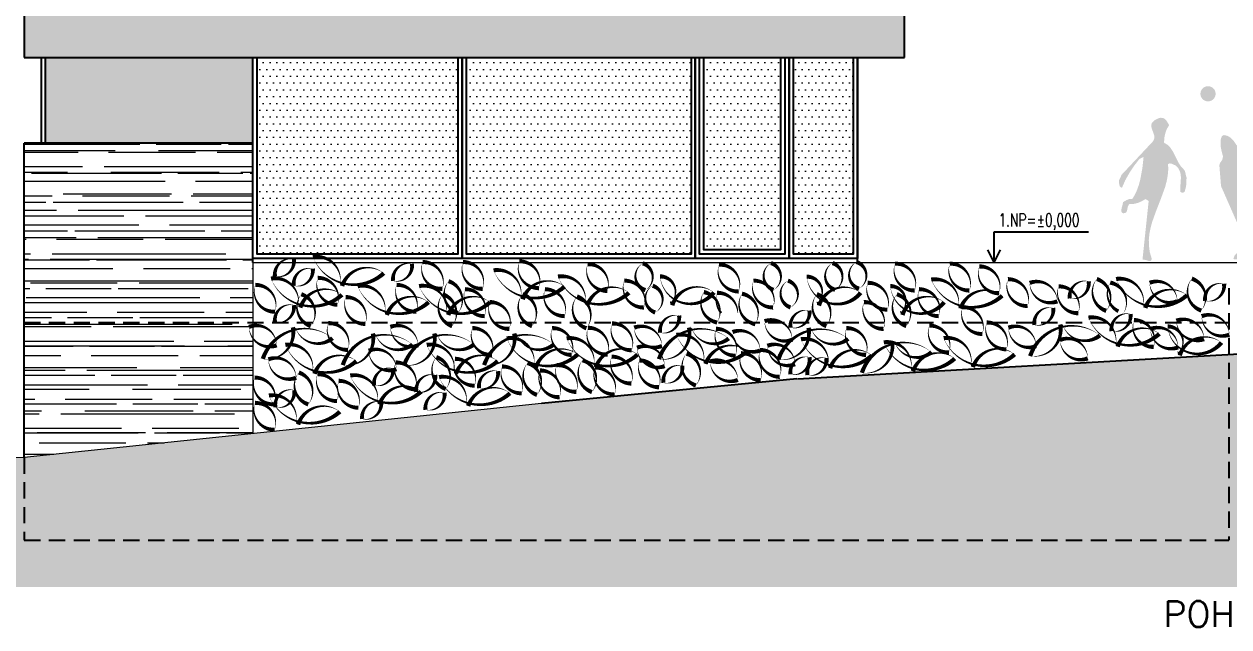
# Model space of a CAD drawing. Header units: metres. Extents: x -442 to 316, y -503 to 125.
# Drawn here: x 145.66 to 159.77, y -274.21 to -267.16 of the extents above; entities that cross this region are included whole.
import ezdxf

# ---------------------------------------------------------------- set-up
doc = ezdxf.new("R2010")
doc.units = ezdxf.units.M
doc.linetypes.add('DASHED', pattern=[19.05, 12.7, -6.35])
for name, color, linetype in [('FIGURE_SAGOME', 252, 'Continuous'), ('popis', 6, 'Continuous'), ('SRAFA', 251, 'Continuous'), ('SRAFY', 3, 'Continuous'), ('zariz.predmety', 203, 'Continuous'), ('ZDIVO', 1, 'Continuous')]:
    doc.layers.add(name, color=color, linetype=linetype)
doc.layers.add('Standard', color=7, linetype='Continuous', lineweight=25)
doc.styles.add('ROMANS', font='romans.shx', dxfattribs={"width": 0.7})
pattern_1 = [(0, (81.352345, -316.2634), (0.0396875, 0.079375), [0, -0.079375])]
pattern_2 = [(0, (119.347, -289.97237), (0.5588, 0.254), [3.81, -0.508, 1.27, -0.254]), (0, (119.68482, -289.84537), (-0.254, 0.33782), [0.762, -0.08382, 1.524, -0.1905]), (0, (119.474, -289.75647), (1.3208, 0.17018), [2.032, -0.3556, 1.016, -0.254])]

msp = doc.modelspace()

# ---------------------------------------------------------------- hatches: boundary and pattern name
at = {"layer": 'FIGURE_SAGOME', "linetype": 'Continuous'}
h = msp.add_hatch(color=256, dxfattribs=at)
edge = h.paths.add_edge_path()
edge.add_arc((159.527993, -267.970695), 0.088929, -26.1149935, 333.8850065)
h = msp.add_hatch(color=256, dxfattribs=at)
edge = h.paths.add_edge_path()
edge.add_arc((159.5871, -268.8497), 0.326741, 190.4719932, 198.0414134)
edge.add_line((159.276424, -268.950893), (159.276358, -268.950985))
edge.add_line((159.276358, -268.950985), (159.273631, -269.031063))
edge.add_line((159.273631, -269.031063), (159.266441, -269.074273))
edge.add_line((159.266441, -269.074273), (159.252947, -269.119288))
edge.add_line((159.252947, -269.119288), (159.227765, -269.130976))
edge.add_line((159.227765, -269.130976), (159.204355, -269.119288))
edge.add_line((159.204355, -269.119288), (159.202548, -269.077885))
edge.add_line((159.202548, -269.077885), (159.20524, -269.036482))
edge.add_line((159.20524, -269.036482), (159.210659, -268.953676))
edge.add_line((159.210659, -268.953676), (159.207967, -268.91408))
edge.add_line((159.207967, -268.91408), (159.197165, -268.875368))
edge.add_line((159.197165, -268.875368), (159.177366, -268.839384))
edge.add_line((159.177366, -268.839384), (159.144039, -268.806977))
edge.add_line((159.144039, -268.806977), (159.126047, -268.801594))
edge.add_line((159.126047, -268.801594), (159.107169, -268.791677))
edge.add_line((159.107169, -268.791677), (159.085564, -268.786293))
edge.add_line((159.085564, -268.786293), (159.072956, -268.787179))
edge.add_line((159.072956, -268.787179), (159.060347, -268.794404))
edge.add_line((159.060347, -268.794404), (159.062153, -268.861874))
edge.add_line((159.062153, -268.861874), (159.055849, -268.928495))
edge.add_line((159.055849, -268.928495), (159.043276, -268.995965))
edge.add_line((159.043276, -268.995965), (159.025248, -269.06347))
edge.add_line((159.025248, -269.06347), (158.976656, -269.197561))
edge.add_line((158.976656, -269.197561), (158.923565, -269.333458))
edge.add_line((158.923565, -269.333458), (158.874051, -269.47024))
edge.add_line((158.874051, -269.47024), (158.855174, -269.539552))
edge.add_line((158.855174, -269.539552), (158.84168, -269.609749))
edge.add_line((158.84168, -269.609749), (158.834455, -269.680832))
edge.add_line((158.834455, -269.680832), (158.836261, -269.75195))
edge.add_line((158.836261, -269.75195), (158.846178, -269.82484))
edge.add_line((158.846178, -269.82484), (158.867782, -269.899535))
edge.add_line((158.867782, -269.899535), (158.865055, -269.916642))
edge.add_line((158.865055, -269.916642), (158.857866, -269.926523))
edge.add_line((158.857866, -269.926523), (158.831763, -269.927444))
edge.add_line((158.831763, -269.927444), (158.797585, -269.916642))
edge.add_line((158.797585, -269.916642), (158.76068, -269.910337))
edge.add_line((158.76068, -269.910337), (158.832684, -269.226355))
edge.add_line((158.832684, -269.226355), (158.796664, -269.20298))
edge.add_line((158.796664, -269.20298), (158.754376, -269.227276))
edge.add_line((158.754376, -269.227276), (158.713858, -269.246154))
edge.add_line((158.713858, -269.246154), (158.666186, -269.258762))
edge.add_line((158.666186, -269.258762), (158.604064, -269.26326))
edge.add_line((158.604064, -269.26326), (158.587878, -269.294782))
edge.add_line((158.587878, -269.294782), (158.581574, -269.329881))
edge.add_line((158.581574, -269.329881), (158.577076, -269.345145))
edge.add_line((158.577076, -269.345145), (158.568965, -269.358675))
edge.add_line((158.568965, -269.358675), (158.554586, -269.36675))
edge.add_line((158.554586, -269.36675), (158.532981, -269.370363))
edge.add_line((158.532981, -269.370363), (158.518566, -269.35956))
edge.add_line((158.518566, -269.35956), (158.512297, -269.346952))
edge.add_line((158.512297, -269.346952), (158.514989, -269.313659))
edge.add_line((158.514989, -269.313659), (158.525791, -269.275869))
edge.add_line((158.525791, -269.275869), (158.532981, -269.238964))
edge.add_line((158.532981, -269.238964), (158.572578, -269.216474))
edge.add_line((158.572578, -269.216474), (158.604985, -269.20298))
edge.add_line((158.604985, -269.20298), (158.640084, -269.20298))
edge.add_line((158.640084, -269.20298), (158.668878, -269.157079))
edge.add_line((158.668878, -269.157079), (158.69406, -269.103067))
edge.add_line((158.69406, -269.103067), (158.715664, -269.043672))
edge.add_line((158.715664, -269.043672), (158.733657, -268.978894))
edge.add_line((158.733657, -268.978894), (158.758874, -268.842997))
edge.add_line((158.758874, -268.842997), (158.773289, -268.710677))
edge.add_line((158.773289, -268.710677), (158.723775, -268.734088))
edge.add_line((158.723775, -268.734088), (158.658076, -268.820471))
edge.add_line((158.658076, -268.820471), (158.604064, -268.902392))
edge.add_line((158.604064, -268.902392), (158.558198, -268.984277))
edge.add_line((158.558198, -268.984277), (158.520373, -269.07066))
edge.add_line((158.520373, -269.07066), (158.502381, -269.06347))
edge.add_line((158.502381, -269.06347), (158.492499, -269.051783))
edge.add_line((158.492499, -269.051783), (158.48708, -269.020261))
edge.add_line((158.48708, -269.020261), (158.486195, -268.983392))
edge.add_line((158.486195, -268.983392), (158.486209, -268.983451))
edge.add_line((158.486209, -268.983451), (158.519105, -268.91336))
edge.add_line((158.519105, -268.91336), (158.520373, -268.91408))
edge.add_line((158.520373, -268.91408), (158.880356, -268.530686))
edge.add_line((158.880356, -268.530686), (158.895656, -268.504618))
edge.add_line((158.895656, -268.504618), (158.900154, -268.478516))
edge.add_line((158.900154, -268.478516), (158.896577, -268.453299))
edge.add_line((158.896577, -268.453299), (158.887581, -268.428117))
edge.add_line((158.887581, -268.428117), (158.867782, -268.374105))
edge.add_line((158.867782, -268.374105), (158.863284, -268.345311))
edge.add_line((158.863284, -268.345311), (158.867782, -268.31471))
edge.add_line((158.867782, -268.31471), (158.903767, -268.279611))
edge.add_line((158.903767, -268.279611), (158.947861, -268.258007))
edge.add_line((158.947861, -268.258007), (158.973079, -268.251702))
edge.add_line((158.973079, -268.251702), (159.000067, -268.25443))
edge.add_line((159.000067, -268.25443), (159.023442, -268.266117))
edge.add_line((159.023442, -268.266117), (159.040549, -268.283224))
edge.add_line((159.040549, -268.283224), (159.072956, -268.339006))
edge.add_line((159.072956, -268.339006), (159.047774, -268.378603))
edge.add_line((159.047774, -268.378603), (159.028861, -268.427196))
edge.add_line((159.028861, -268.427196), (159.017173, -268.482093))
edge.add_line((159.017173, -268.482093), (159.012675, -268.543294))
edge.add_line((159.012675, -268.543294), (159.055849, -268.569397))
edge.add_line((159.055849, -268.569397), (159.088256, -268.60361))
edge.add_line((159.088256, -268.60361), (159.114359, -268.643207))
edge.add_line((159.114359, -268.643207), (159.136849, -268.687302))
edge.add_line((159.136849, -268.687302), (159.18275, -268.779104))
edge.add_line((159.18275, -268.779104), (159.213351, -268.824084))
edge.add_line((159.213351, -268.824084), (159.252947, -268.866372))
edge.add_line((159.252947, -268.866372), (159.253003, -268.86625))
edge.add_arc((158.956099, -268.978285), 0.317338, 12.5949311, 20.6736371, ccw=False)
h = msp.add_hatch(color=256, dxfattribs=at)
edge = h.paths.add_edge_path()
edge.add_line((159.680276, -269.051985), (159.660313, -268.804126))
edge.add_arc((159.717572, -268.793738), 0.058194, -188.9479003, -169.7168272, ccw=False)
edge.add_arc((159.738753, -268.855972), 0.10616, 127.4645051, 137.817933, ccw=False)
edge.add_line((159.674179, -268.771709), (159.676608, -268.769998))
edge.add_line((159.676608, -268.769998), (159.6946, -268.74301))
edge.add_line((159.6946, -268.74301), (159.703596, -268.705184))
edge.add_line((159.703596, -268.705184), (159.686489, -268.642212))
edge.add_line((159.686489, -268.642212), (159.674802, -268.581011))
edge.add_line((159.674802, -268.581011), (159.674802, -268.521616))
edge.add_line((159.674802, -268.521616), (159.680185, -268.493707))
edge.add_line((159.680185, -268.493707), (159.690987, -268.465798))
edge.add_line((159.690987, -268.465798), (159.715284, -268.45411))
edge.add_line((159.715284, -268.45411), (159.760299, -268.464912))
edge.add_line((159.760299, -268.464912), (159.795398, -268.487402))
edge.add_line((159.795398, -268.487402), (159.825078, -268.518003))
edge.add_line((159.825078, -268.518003), (159.84941, -268.553102))
edge.add_line((159.84941, -268.553102), (159.897082, -268.622414))
edge.add_line((159.897082, -268.622414), (159.924105, -268.650287))
edge.add_line((159.924105, -268.650287), (159.956477, -268.6692))
edge.add_line((159.956477, -268.6692), (159.981694, -268.63141))
edge.add_line((159.981694, -268.63141), (159.987077, -268.590007))
edge.add_line((159.987077, -268.590007), (159.979888, -268.545912))
edge.add_line((159.979888, -268.545912), (159.963702, -268.500896))
edge.add_line((159.963702, -268.500896), (159.924105, -268.408209))
edge.add_line((159.924105, -268.408209), (159.910576, -268.363229))
edge.add_line((159.910576, -268.363229), (159.907884, -268.321826))
edge.add_line((159.907884, -268.321826), (159.931157, -268.321826))
edge.add_line((159.931157, -268.321826), (159.973372, -268.403345))
edge.add_line((159.973372, -268.403345), (160.009241, -268.484425))
edge.add_arc((159.881705, -268.523152), 0.133286, 2.257638, 16.8910813, ccw=False)
edge.add_arc((167.829976, -268.295678), 7.818247, -178.3712278, -178.0188988)
edge.add_line((160.016402, -268.565954), (160.017678, -268.66201))
edge.add_line((160.017678, -268.66201), (160.010488, -268.725903))
edge.add_line((160.010488, -268.725903), (159.991575, -268.789797))
edge.add_line((159.991575, -268.789797), (160.011374, -268.819512))
edge.add_line((160.011374, -268.819512), (160.032093, -268.842002))
edge.add_line((160.032093, -268.842002), (160.05097, -268.8618))
edge.add_line((160.05097, -268.8618), (160.063579, -268.886097))
edge.add_line((160.063579, -268.886097), (160.017678, -268.89148))
edge.add_line((160.017678, -268.89148), (159.998801, -268.892401))
edge.add_line((159.998801, -268.892401), (159.979888, -268.897784))
edge.add_line((159.979888, -268.897784), (159.978081, -268.9428))
edge.add_line((159.978081, -268.9428), (159.987077, -268.986895))
edge.add_line((159.987077, -268.986895), (159.998801, -269.027377))
edge.add_line((159.998801, -269.027377), (160.004184, -269.066088))
edge.add_line((160.004184, -269.066088), (160.033899, -269.102993))
edge.add_line((160.033899, -269.102993), (160.058196, -269.143475))
edge.add_line((160.058196, -269.143475), (160.104097, -269.219977))
edge.add_line((160.104097, -269.219977), (160.129278, -269.252384))
edge.add_line((160.129278, -269.252384), (160.157187, -269.27668))
edge.add_line((160.157187, -269.27668), (160.19048, -269.291981))
edge.add_line((160.19048, -269.291981), (160.230962, -269.294672))
edge.add_line((160.230962, -269.294672), (160.285859, -269.393664))
edge.add_line((160.285859, -269.393664), (160.302966, -269.439565))
edge.add_line((160.302966, -269.439565), (160.306578, -269.462055))
edge.add_line((160.306578, -269.462055), (160.303886, -269.485466))
edge.add_line((160.303886, -269.485466), (160.267867, -269.509763))
edge.add_line((160.267867, -269.509763), (160.262483, -269.474664))
edge.add_line((160.262483, -269.474664), (160.248069, -269.442257))
edge.add_line((160.248069, -269.442257), (160.22016, -269.401775))
edge.add_line((160.22016, -269.401775), (160.170681, -269.388281))
edge.add_line((160.170681, -269.388281), (160.128393, -269.368482))
edge.add_line((160.128393, -269.368482), (160.058196, -269.316277))
edge.add_line((160.058196, -269.316277), (159.996994, -269.26138))
edge.add_line((159.996994, -269.26138), (159.965473, -269.23889))
edge.add_line((159.965473, -269.23889), (159.931295, -269.221783))
edge.add_line((159.931295, -269.221783), (159.943903, -269.881433))
edge.add_line((159.943903, -269.881433), (159.879975, -269.907536))
edge.add_line((159.879975, -269.907536), (159.851181, -269.910228))
edge.add_line((159.851181, -269.910228), (159.824192, -269.90573))
edge.add_line((159.824192, -269.90573), (159.836801, -269.86886))
edge.add_line((159.836801, -269.86886), (159.854793, -269.846335))
edge.add_line((159.854793, -269.846335), (159.875477, -269.831955))
edge.add_line((159.875477, -269.831955), (159.896196, -269.822038))
edge.add_line((159.896196, -269.822038), (159.870979, -269.485466))
edge.add_line((159.870979, -269.485466), (159.680276, -269.051985))
at = {"layer": 'SRAFA', "linetype": 'Continuous'}
msp.add_hatch(color=256, dxfattribs=at).paths.add_polyline_path([(175.632352, -270.197936), (175.632352, -273.746733), (133.892618, -273.746733), (133.892618, -272.697936), (137.462433, -272.697936), (137.462433, -272.497936), (138.662433, -272.497936), (138.962433, -272.497936), (145.66242, -272.227936), (151.722433, -271.597936), (154.712667, -271.307798), (159.772433, -271.020543), (164.832433, -270.732983), (174.247262, -270.197936)])
at = {"layer": 'SRAFY', "linetype": 'Continuous', "lineweight": 0}
msp.add_hatch(color=252, dxfattribs=at).paths.add_polyline_path([(145.91242, -267.547936), (145.91242, -268.547936), (148.34242, -268.547936), (148.34242, -267.547936)])
h = msp.add_hatch(dxfattribs=at)
h.set_pattern_fill('DOTS', color=256, scale=0.05, style=0)
h.set_pattern_definition(pattern_1)
h.paths.add_polyline_path([(150.74242, -267.547936), (148.39242, -267.547936), (148.39242, -269.847936), (150.74242, -269.847936)])
h = msp.add_hatch(dxfattribs=at)
h.set_pattern_fill('DOTS', color=256, scale=0.05, style=0)
h.set_pattern_definition(pattern_1)
h.paths.add_polyline_path([(150.84242, -267.547936), (150.84242, -269.847936), (153.473156, -269.847936), (153.473156, -267.547936)])
h = msp.add_hatch(dxfattribs=at)
h.set_pattern_fill('DOTS', color=256, scale=0.05, style=0)
h.set_pattern_definition(pattern_1)
h.paths.add_polyline_path([(154.52242, -267.547936), (153.623156, -267.547936), (153.623156, -269.797936), (154.52242, -269.797936)])
h = msp.add_hatch(dxfattribs=at)
h.set_pattern_fill('DOTS', color=256, scale=0.05, style=0)
h.set_pattern_definition(pattern_1)
h.paths.add_polyline_path([(155.37242, -267.547936), (154.67242, -267.547936), (154.67242, -269.847936), (155.37242, -269.847936)])
h = msp.add_hatch(dxfattribs=at)
h.set_pattern_fill('AR-RROOF', color=256, scale=0.01, style=0)
h.set_pattern_definition(pattern_2)
h.paths.add_polyline_path([(148.342167, -270.64784), (148.34242, -269.947936), (148.34242, -268.547936), (145.662433, -268.547936), (145.662426, -270.647817)])
h = msp.add_hatch(dxfattribs=at)
h.set_pattern_fill('AR-RROOF', color=256, scale=0.01, style=0)
h.set_pattern_definition(pattern_2)
h.paths.add_polyline_path([(148.3421, -270.834239, -0.152589815), (148.296652, -270.700109, -0.049879311), (148.342153, -270.687357), (148.342167, -270.64784), (145.662422, -270.647817), (145.66242, -272.227936), (148.341697, -271.949398)])
at = {"layer": 'ZDIVO', "linetype": 'Continuous', "lineweight": 0}
h = msp.add_hatch(color=35, dxfattribs=at)
h.dxf.hatch_style = 1
h.paths.add_polyline_path([(155.97242, -262.747936), (145.66242, -262.747936), (145.66242, -267.547936), (155.97242, -267.547936)])
h.paths.add_polyline_path([(151.442417, -264.747936, -1), (152.442417, -264.747936, -1)], flags=16)
h.paths.add_polyline_path([(150.35337, -265.221958, -1), (147.101414, -265.221958, -1)], flags=16)
h.paths.add_polyline_path([(150.340478, -265.017609), (148.955956, -265.017609), (148.955956, -264.961156), (150.332318, -264.961156)], flags=0)
h.paths.add_polyline_path([(150.34959, -265.111156), (150.352461, -265.167609), (148.955956, -265.167609), (148.955956, -265.111156)], flags=0)
h.paths.add_polyline_path([(150.314289, -264.867609), (148.955956, -264.867609), (148.955956, -264.811156), (150.30062, -264.811156)], flags=0)
h.paths.add_polyline_path([(150.352897, -265.261156), (150.350554, -265.317609), (148.955956, -265.317609), (148.955956, -265.261156)], flags=0)
h.paths.add_polyline_path([(150.342325, -265.411156), (150.334707, -265.467609), (148.955956, -265.467609), (148.955956, -265.411156)], flags=0)
h.paths.add_polyline_path([(150.273172, -264.717609), (148.955956, -264.717609), (148.955956, -264.661156), (150.253599, -264.661156)], flags=0)
h.paths.add_polyline_path([(150.317596, -265.561156), (150.304498, -265.617609), (148.955956, -265.617609), (148.955956, -265.561156)], flags=0)
h.paths.add_polyline_path([(150.215892, -264.567609), (148.955956, -264.567609), (148.955956, -264.511156), (150.189776, -264.511156)], flags=0)
h.paths.add_polyline_path([(150.278033, -265.711156), (150.25908, -265.767609), (148.955956, -265.767609), (148.955956, -265.711156)], flags=0)
h.paths.add_polyline_path([(150.140483, -264.417609), (148.955956, -264.417609), (148.955956, -264.361156), (150.106822, -264.361156)], flags=0)
h.paths.add_polyline_path([(150.22246, -265.861156), (150.197043, -265.917609), (148.955956, -265.917609), (148.955956, -265.897936), (147.81242, -265.897936), (147.81242, -264.247936), (148.955956, -264.247936), (148.955956, -264.226306), (150.012882, -264.226306), (150.054686, -264.282759), (148.955956, -264.282759), (148.955956, -264.247936), (147.81242, -264.247936), (147.81242, -265.897936), (148.955956, -265.897936), (148.955956, -265.861156)], flags=0)
h.paths.add_polyline_path([(150.149, -266.011156), (150.116161, -266.067609), (148.955956, -266.067609), (148.955956, -266.011156)], flags=0)
h.paths.add_polyline_path([(149.934641, -264.132759), (148.955956, -264.132759), (148.955956, -264.076306), (149.881207, -264.076306)], flags=0)
h.paths.add_polyline_path([(150.054686, -266.161156), (150.012882, -266.217609), (148.955956, -266.217609), (148.955956, -266.161156)], flags=0)
h.paths.add_polyline_path([(149.780098, -263.982759), (148.955956, -263.982759), (148.955956, -263.926306), (149.709783, -263.926306)], flags=0)
h.paths.add_polyline_path([(149.934641, -266.311156), (149.881207, -266.367609), (148.955956, -266.367609), (148.955956, -266.311156)], flags=0)
h.paths.add_polyline_path([(149.572336, -263.832759), (148.955956, -263.832759), (148.955956, -263.776306), (149.471635, -263.776306)], flags=0)
h.paths.add_polyline_path([(149.780098, -266.461156), (149.709783, -266.517609), (148.955956, -266.517609), (148.955956, -266.461156)], flags=0)
h.paths.add_polyline_path([(149.572336, -266.611156), (149.471635, -266.667609), (148.955956, -266.667609), (148.955956, -266.611156)], flags=0)
h.paths.add_polyline_path([(149.251483, -263.682759), (148.955956, -263.682759), (148.955956, -263.626306), (149.039966, -263.626306)], flags=0)
h.paths.add_polyline_path([(149.251483, -266.761156), (149.039966, -266.817609), (148.955956, -266.817609), (148.955956, -266.761156)], flags=0)

# ---------------------------------------------------------------- linework, layer by layer
for p, q in [((155.97242, -267.547936), (155.97242, -262.747936)), ((145.66242, -264.447936), (145.66242, -267.547936)), ((145.66242, -267.547936), (145.912368, -267.547936)), ((145.86242, -267.547936), (145.86242, -268.547936)), ((145.91242, -268.547936), (145.91242, -267.547936)), ((145.91242, -267.547936), (155.97242, -267.547936)), ((148.34242, -268.547936), (148.34242, -267.547936)), ((155.42242, -269.947936), (155.42242, -267.547936)), ((155.42242, -269.947936), (155.42242, -267.547936)), ((148.34242, -268.547936), (145.66242, -268.547936)), ((148.34242, -269.947936), (148.34242, -268.547936))]:
    msp.add_line(p, q)
at = {"layer": 'SRAFY', "linetype": 'Continuous'}
for p, q in [((145.66242, -272.227936), (145.662433, -268.547936)), ((157.02388, -269.947936), (157.02388, -269.586783)), ((157.02388, -269.586783), (158.127158, -269.586783)), ((157.02388, -269.947936), (156.949378, -269.796702)), ((157.02388, -269.947936), (157.098381, -269.796702))]:
    msp.add_line(p, q, dxfattribs=at)
at = {"layer": 'SRAFY', "linetype": 'DASHED', "ltscale": 0.015}
for p, q in [((159.772433, -270.247786), (159.772433, -273.197786)), ((145.662433, -270.647817), (159.772433, -270.647936)), ((145.66242, -272.227936), (145.662415, -273.197817)), ((145.662415, -273.197806), (159.772433, -273.197935))]:
    msp.add_line(p, q, dxfattribs=at)
at = {"layer": 'SRAFY', "linetype": 'Continuous', "lineweight": 0, "ltscale": 20}
msp.add_lwpolyline([(145.66242, -262.747936), (155.97242, -262.747936), (155.97242, -267.547936), (145.66242, -267.547936)], close=True, dxfattribs=at)
msp.add_lwpolyline([(145.66242, -262.747936), (155.97242, -262.747936), (155.97242, -267.547936), (145.66242, -267.547936)], close=True, dxfattribs=at)
at = {"layer": 'SRAFY', "linetype": 'Continuous'}
for points in [[(150.79242, -267.547936), (150.79242, -269.897936), (148.34242, -269.897936), (148.34242, -267.547936)], [(150.74242, -267.547936), (150.74242, -269.847936), (148.39242, -269.847936), (148.39242, -267.547936)], [(153.523156, -267.547936), (153.523156, -269.897936), (150.79242, -269.897936), (150.79242, -267.547936)], [(153.473156, -267.547936), (153.473156, -269.847936), (150.84242, -269.847936), (150.84242, -267.547936)], [(154.62242, -267.547936), (154.62242, -269.897936), (153.523156, -269.897936), (153.523156, -267.547936)], [(154.57242, -267.547936), (154.57242, -269.847936), (153.573156, -269.847936), (153.573156, -267.547936)], [(154.52242, -267.547936), (154.52242, -269.797936), (153.623156, -269.797936), (153.623156, -267.547936)], [(155.42242, -267.547936), (155.42242, -269.897936), (154.62242, -269.897936), (154.62242, -267.547936)], [(155.37242, -267.547936), (155.37242, -269.847936), (154.67242, -269.847936), (154.67242, -267.547936)]]:
    msp.add_lwpolyline(points, dxfattribs=at)
at = {"layer": 'zariz.predmety', "color": 253, "linetype": 'Continuous', "ltscale": 0.001}
for points in [[(148.600158, -270.107884, 0, 0, 0.520567051), (148.600158, -270.107884, 0, 0.05, 0.520567051), (148.822451, -269.908174, 0, 0.05, 0.520567051), (148.600158, -270.107884, 0.05, 0.05, 0)], [(149.875377, -270.071615, 0, 0, 0.520567051), (149.875377, -270.071615, 0, 0.05, 0.520567051), (149.387014, -270.221446, 0, 0.05, 0.520567051), (149.363913, -270.199765, 0, 0.05, 0.520567051), (149.044541, -269.882671, 0, 0.05, 0.520567051), (149.875377, -270.071615, 0.05, 0.05, 0)], [(150.329986, -269.940751, 0, 0, 0.520567051), (150.329986, -269.940751, 0, 0.05, 0.520567051), (150.559931, -270.254492, 0, 0.05, 0.520567051), (150.329986, -269.940751, 0.05, 0.05, 0)], [(150.802576, -269.940751, 0, 0, 0.520567051), (150.802576, -269.940751, 0, 0.05, 0.520567051), (151.032521, -270.254492, 0, 0.05, 0.520567051), (150.802576, -269.940751, 0.05, 0.05, 0)], [(151.461272, -269.932391, 0, 0, 0.520567051), (151.461272, -269.932391, 0, 0.05, 0.520567051), (151.691217, -270.246132, 0, 0.05, 0.520567051), (151.461272, -269.932391, 0.05, 0.05, 0)], [(155.410682, -269.93921, 0, 0, 0.520567051), (155.410682, -269.93921, 0, 0.05, 0.642491132), (155.440626, -270.25295, 0, 0.05, 0.642491132), (155.410682, -269.93921, 0.05, 0.05, 0)], [(148.820757, -270.218143, 0, 0, 0.520567051), (148.820757, -270.218143, 0, 0.05, 0.520567051), (149.04305, -270.018434, 0, 0.05, 0.520567051), (148.820757, -270.218143, 0.05, 0.05, 0)], [(149.983368, -270.161523, 0, 0, 0.520567051), (149.983368, -270.161523, 0, 0.05, 0.520567051), (150.205661, -269.961814, 0, 0.05, 0.520567051), (149.983368, -270.161523, 0.05, 0.05, 0)], [(151.991744, -270.227506, 0, 0, 0.520567051), (151.991744, -270.227506, 0, 0.05, 0.520567051), (151.503381, -270.377337, 0, 0.05, 0.520567051), (151.48028, -270.355657, 0, 0.05, 0.520567051), (151.160908, -270.038563, 0, 0.05, 0.520567051), (151.991744, -270.227506, 0.05, 0.05, 0)], [(152.262615, -269.965472, 0, 0, 0.520567051), (152.262615, -269.965472, 0, 0.05, 0.520567051), (152.49256, -270.279213, 0, 0.05, 0.520567051), (152.262615, -269.965472, 0.05, 0.05, 0)], [(152.908274, -269.955643, 0, 0, 0.520567051), (152.908274, -269.955643, 0, 0.05, 0.642491132), (152.938219, -270.269383, 0, 0.05, 0.642491132), (152.908274, -269.955643, 0.05, 0.05, 0)], [(153.802129, -269.971379, 0, 0, 0.520567051), (153.802129, -269.971379, 0, 0.05, 0.520567051), (154.032074, -270.28512, 0, 0.05, 0.520567051), (153.802129, -269.971379, 0.05, 0.05, 0)], [(154.409373, -269.952688, 0, 0, 0.520567051), (154.409373, -269.952688, 0, 0.05, 0.642491132), (154.439318, -270.266429, 0, 0.05, 0.642491132), (154.409373, -269.952688, 0.05, 0.05, 0)], [(155.130373, -269.952688, 0, 0, 0.520567051), (155.130373, -269.952688, 0, 0.05, 0.642491132), (155.160318, -270.266429, 0, 0.05, 0.642491132), (155.130373, -269.952688, 0.05, 0.05, 0)], [(156.092916, -270.273517, 0, 0, 0.520567051), (156.092916, -270.273517, 0, 0.05, 0.520567051), (155.862971, -269.959777, 0, 0.05, 0.520567051), (156.092916, -270.273517, 0.05, 0.05, 0)], [(156.733949, -270.273517, 0, 0, 0.520567051), (156.733949, -270.273517, 0, 0.05, 0.520567051), (156.504004, -269.959777, 0, 0.05, 0.520567051), (156.733949, -270.273517, 0.05, 0.05, 0)], [(157.079832, -270.305863, 0, 0, 0.520567051), (157.079832, -270.305863, 0, 0.05, 0.520567051), (156.849888, -269.992122, 0, 0.05, 0.520567051), (157.079832, -270.305863, 0.05, 0.05, 0)], [(148.369847, -270.208614, 0, 0, 0.520567051), (148.369847, -270.208614, 0, 0.05, 0.520567051), (148.599791, -270.522355, 0, 0.05, 0.520567051), (148.369847, -270.208614, 0.05, 0.05, 0)], [(149.385226, -270.324228, 0, 0, 0.520567051), (149.385226, -270.324228, 0, 0.05, 0.520567051), (148.896864, -270.474059, 0, 0.05, 0.520567051), (148.873762, -270.452379, 0, 0.05, 0.520567051), (148.55439, -270.135284, 0, 0.05, 0.520567051), (149.385226, -270.324228, 0.05, 0.05, 0)], [(149.332358, -270.43996, 0, 0, 0.520567051), (149.332358, -270.43996, 0, 0.05, 0.520567051), (149.102413, -270.126219, 0, 0.05, 0.520567051), (149.332358, -270.43996, 0.05, 0.05, 0)], [(150.399704, -270.411241, 0, 0, 0.520567051), (150.399704, -270.411241, 0, 0.05, 0.520567051), (149.911341, -270.561072, 0, 0.05, 0.520567051), (149.88824, -270.539392, 0, 0.05, 0.520567051), (149.568868, -270.222298, 0, 0.05, 0.520567051), (150.399704, -270.411241, 0.05, 0.05, 0)], [(150.025435, -270.208614, 0, 0, 0.520567051), (150.025435, -270.208614, 0, 0.05, 0.520567051), (150.25538, -270.522355, 0, 0.05, 0.520567051), (150.025435, -270.208614, 0.05, 0.05, 0)], [(151.11916, -270.411241, 0, 0, 0.520567051), (151.11916, -270.411241, 0, 0.05, 0.520567051), (150.630798, -270.561072, 0, 0.05, 0.520567051), (150.607696, -270.539392, 0, 0.05, 0.520567051), (150.288324, -270.222298, 0, 0.05, 0.520567051), (151.11916, -270.411241, 0.05, 0.05, 0)], [(150.743875, -270.53753, 0, 0, 0.520567051), (150.743875, -270.53753, 0, 0.05, 0.520567051), (150.633425, -270.164558, 0, 0.05, 0.520567051), (150.743875, -270.53753, 0.05, 0.05, 0)], [(152.746038, -270.300572, 0, 0, 0.520567051), (152.746038, -270.300572, 0, 0.05, 0.520567051), (152.257675, -270.450403, 0, 0.05, 0.520567051), (152.234574, -270.428722, 0, 0.05, 0.520567051), (151.915202, -270.111628, 0, 0.05, 0.520567051), (152.746038, -270.300572, 0.05, 0.05, 0)], [(152.9205, -270.472616, 0, 0, 0.520567051), (152.9205, -270.472616, 0, 0.05, 0.520567051), (152.690556, -270.158875, 0, 0.05, 0.520567051), (152.9205, -270.472616, 0.05, 0.05, 0)], [(153.023921, -270.217397, 0, 0, 0.520567051), (153.023921, -270.217397, 0, 0.05, 0.642491132), (153.053865, -270.531138, 0, 0.05, 0.642491132), (153.023921, -270.217397, 0.05, 0.05, 0)], [(153.7416, -270.2975, 0, 0, 0.520567051), (153.7416, -270.2975, 0, 0.05, 0.520567051), (153.253238, -270.447331, 0, 0.05, 0.520567051), (153.230136, -270.42565, 0, 0.05, 0.691467557), (153.110764, -270.108556, 0, 0.05, 0.673550101), (153.7416, -270.2975, 0.05, 0.05, 0)], [(154.434713, -270.472296, 0, 0, 0.520567051), (154.434713, -270.472296, 0, 0.05, 0.520567051), (154.204768, -270.158556, 0, 0.05, 0.520567051), (154.434713, -270.472296, 0.05, 0.05, 0)], [(154.608046, -270.158168, 0, 0, 0.520567051), (154.608046, -270.158168, 0, 0.05, 0.642491132), (154.63799, -270.471909, 0, 0.05, 0.642491132), (154.608046, -270.158168, 0.05, 0.05, 0)], [(155.459928, -270.300643, 0, 0, 0.520567051), (155.459928, -270.300643, 0, 0.05, 0.520567051), (154.971565, -270.450474, 0, 0.05, 0.520567051), (154.948464, -270.428794, 0, 0.05, 0.691467557), (154.829092, -270.111699, 0, 0.05, 0.673550101), (155.459928, -270.300643, 0.05, 0.05, 0)], [(155.773174, -270.497903, 0, 0, 0.520567051), (155.773174, -270.497903, 0, 0.05, 0.520567051), (155.54323, -270.184162, 0, 0.05, 0.520567051), (155.773174, -270.497903, 0.05, 0.05, 0)], [(156.437903, -270.411241, 0, 0, 0.520567051), (156.437903, -270.411241, 0, 0.05, 0.520567051), (155.94954, -270.561072, 0, 0.05, 0.520567051), (155.926439, -270.539392, 0, 0.05, 0.691467557), (155.807067, -270.222298, 0, 0.05, 0.673550101), (156.437903, -270.411241, 0.05, 0.05, 0)], [(157.117283, -270.335536, 0, 0, 0.520567051), (157.117283, -270.335536, 0, 0.05, 0.520567051), (156.628921, -270.485367, 0, 0.05, 0.520567051), (156.605819, -270.463686, 0, 0.05, 0.520567051), (156.286447, -270.146592, 0, 0.05, 0.520567051), (157.117283, -270.335536, 0.05, 0.05, 0)], [(157.18381, -270.141692, 0, 0, 0.520567051), (157.18381, -270.141692, 0, 0.05, 0.520567051), (157.413754, -270.455432, 0, 0.05, 0.520567051), (157.18381, -270.141692, 0.05, 0.05, 0)], [(157.763382, -270.400742, 0, 0, 0.520567051), (157.763382, -270.400742, 0, 0.05, 0.520567051), (157.439516, -270.185293, 0, 0.05, 0.520567051), (157.763382, -270.400742, 0.05, 0.05, 0)], [(158.007561, -270.539523, 0, 0, 0.520567051), (158.007561, -270.539523, 0, 0.05, 0.520567051), (157.777616, -270.225782, 0, 0.05, 0.520567051), (158.007561, -270.539523, 0.05, 0.05, 0)], [(157.908184, -270.366268, 0, 0, 0.520567051), (157.908184, -270.366268, 0, 0.05, 0.520567051), (158.130477, -270.166559, 0, 0.05, 0.520567051), (157.908184, -270.366268, 0.05, 0.05, 0)], [(158.335724, -270.512298, 0, 0, 0.520567051), (158.335724, -270.512298, 0, 0.05, 0.520567051), (158.225274, -270.139325, 0, 0.05, 0.520567051), (158.335724, -270.512298, 0.05, 0.05, 0)], [(159.282063, -270.328729, 0, 0, 0.520567051), (159.282063, -270.328729, 0, 0.05, 0.520567051), (158.793701, -270.47856, 0, 0.05, 0.520567051), (158.770599, -270.45688, 0, 0.05, 0.520567051), (158.451227, -270.139785, 0, 0.05, 0.520567051), (159.282063, -270.328729, 0.05, 0.05, 0)], [(159.168157, -270.399168, 0, 0, 0.520567051), (159.168157, -270.399168, 0, 0.05, 0.520567051), (158.844291, -270.183719, 0, 0.05, 0.520567051), (159.168157, -270.399168, 0.05, 0.05, 0)], [(159.448907, -270.508768, 0, 0, 0.520567051), (159.448907, -270.508768, 0, 0.05, 0.520567051), (159.338457, -270.135796, 0, 0.05, 0.520567051), (159.448907, -270.508768, 0.05, 0.05, 0)], [(159.493268, -270.394477, 0, 0, 0.520567051), (159.493268, -270.394477, 0, 0.05, 0.520567051), (159.715561, -270.194768, 0, 0.05, 0.520567051), (159.493268, -270.394477, 0.05, 0.05, 0)], [(149.019439, -270.690462, 0, 0, 0.520567051), (149.019439, -270.690462, 0, 0.05, 0.520567051), (148.90899, -270.317489, 0, 0.05, 0.520567051), (149.019439, -270.690462, 0.05, 0.05, 0)], [(149.658337, -270.665085, 0, 0, 0.520567051), (149.658337, -270.665085, 0, 0.05, 0.520567051), (149.428392, -270.351344, 0, 0.05, 0.520567051), (149.658337, -270.665085, 0.05, 0.05, 0)], [(150.675028, -270.690462, 0, 0, 0.520567051), (150.675028, -270.690462, 0, 0.05, 0.520567051), (150.564579, -270.317489, 0, 0.05, 0.520567051), (150.675028, -270.690462, 0.05, 0.05, 0)], [(151.055579, -270.573121, 0, 0, 0.520567051), (151.055579, -270.573121, 0, 0.05, 0.520567051), (150.825635, -270.25938, 0, 0.05, 0.520567051), (151.055579, -270.573121, 0.05, 0.05, 0)], [(151.611161, -270.690462, 0, 0, 0.520567051), (151.611161, -270.690462, 0, 0.05, 0.520567051), (151.500711, -270.317489, 0, 0.05, 0.520567051), (151.611161, -270.690462, 0.05, 0.05, 0)], [(151.991712, -270.573121, 0, 0, 0.520567051), (151.991712, -270.573121, 0, 0.05, 0.520567051), (151.761767, -270.25938, 0, 0.05, 0.520567051), (151.991712, -270.573121, 0.05, 0.05, 0)], [(152.247969, -270.716001, 0, 0, 0.520567051), (152.247969, -270.716001, 0, 0.05, 0.520567051), (152.137519, -270.343029, 0, 0.05, 0.520567051), (152.247969, -270.716001, 0.05, 0.05, 0)], [(153.622961, -270.29223, 0, 0, 0.520567051), (153.622961, -270.29223, 0, 0.05, 0.520567051), (153.778413, -270.648801, 0, 0.05, 0.520567051), (153.622961, -270.29223, 0.05, 0.05, 0)], [(154.06994, -270.311486, 0, 0, 0.520567051), (154.06994, -270.311486, 0, 0.05, 0.520567051), (154.225392, -270.668057, 0, 0.05, 0.520567051), (154.06994, -270.311486, 0.05, 0.05, 0)], [(155.057638, -270.690462, 0, 0, 0.520567051), (155.057638, -270.690462, 0, 0.05, 0.520567051), (154.947189, -270.317489, 0, 0.05, 0.520567051), (155.057638, -270.690462, 0.05, 0.05, 0)], [(155.993771, -270.690462, 0, 0, 0.520567051), (155.993771, -270.690462, 0, 0.05, 0.520567051), (155.883321, -270.317489, 0, 0.05, 0.520567051), (155.993771, -270.690462, 0.05, 0.05, 0)], [(156.374322, -270.573121, 0, 0, 0.520567051), (156.374322, -270.573121, 0, 0.05, 0.520567051), (156.144378, -270.25938, 0, 0.05, 0.520567051), (156.374322, -270.573121, 0.05, 0.05, 0)], [(148.600158, -270.644287, 0, 0, 0.520567051), (148.600158, -270.644287, 0, 0.05, 0.520567051), (148.822451, -270.444577, 0, 0.05, 0.520567051), (148.600158, -270.644287, 0.05, 0.05, 0)], [(151.344588, -270.723317, 0, 0, 0.520567051), (151.344588, -270.723317, 0, 0.05, 0.520567051), (151.114643, -270.409576, 0, 0.05, 0.520567051), (151.344588, -270.723317, 0.05, 0.05, 0)], [(154.638357, -270.708376, 0, 0, 0.520567051), (154.638357, -270.708376, 0, 0.05, 0.520567051), (154.86065, -270.508667, 0, 0.05, 0.520567051), (154.638357, -270.708376, 0.05, 0.05, 0)], [(155.727198, -270.723317, 0, 0, 0.520567051), (155.727198, -270.723317, 0, 0.05, 0.520567051), (155.497253, -270.409576, 0, 0.05, 0.520567051), (155.727198, -270.723317, 0.05, 0.05, 0)], [(156.883778, -270.782729, 0, 0, 0.520567051), (156.883778, -270.782729, 0, 0.05, 0.520567051), (156.653834, -270.468988, 0, 0.05, 0.520567051), (156.883778, -270.782729, 0.05, 0.05, 0)], [(157.493858, -270.677237, 0, 0, 0.520567051), (157.493858, -270.677237, 0, 0.05, 0.520567051), (157.716151, -270.477528, 0, 0.05, 0.520567051), (157.493858, -270.677237, 0.05, 0.05, 0)], [(153.111248, -270.767606, 0, 0, 0.520567051), (153.111248, -270.767606, 0, 0.05, 0.520567051), (153.333541, -270.567896, 0, 0.05, 0.520567051), (153.111248, -270.767606, 0.05, 0.05, 0)], [(154.658717, -270.849591, 0, 0, 0.520567051), (154.658717, -270.849591, 0, 0.05, 0.520567051), (154.334851, -270.634142, 0, 0.05, 0.520567051), (154.658717, -270.849591, 0.05, 0.05, 0)], [(157.166639, -270.962255, 0, 0, 0.520567051), (157.166639, -270.962255, 0, 0.05, 0.520567051), (156.936695, -270.648514, 0, 0.05, 0.520567051), (157.166639, -270.962255, 0.05, 0.05, 0)], [(158.958582, -270.780847, 0, 0, 0.520567051), (158.958582, -270.780847, 0, 0.05, 0.520567051), (158.470219, -270.930678, 0, 0.05, 0.520567051), (158.447118, -270.908997, 0, 0.05, 0.520567051), (158.127746, -270.591903, 0, 0.05, 0.520567051), (158.958582, -270.780847, 0.05, 0.05, 0)], [(158.397767, -270.749329, 0, 0, 0.520567051), (158.397767, -270.749329, 0, 0.05, 0.520567051), (158.620059, -270.549619, 0, 0.05, 0.520567051), (158.397767, -270.749329, 0.05, 0.05, 0)], [(158.89034, -270.934156, 0, 0, 0.520567051), (158.89034, -270.934156, 0, 0.05, 0.520567051), (158.660395, -270.620416, 0, 0.05, 0.520567051), (158.89034, -270.934156, 0.05, 0.05, 0)], [(159.48142, -270.84307, 0, 0, 0.520567051), (159.48142, -270.84307, 0, 0.05, 0.520567051), (159.157553, -270.62762, 0, 0.05, 0.520567051), (159.48142, -270.84307, 0.05, 0.05, 0)], [(159.777166, -270.790351, 0, 0, 0.520567051), (159.777166, -270.790351, 0, 0.05, 0.520567051), (159.4533, -270.574902, 0, 0.05, 0.520567051), (159.777166, -270.790351, 0.05, 0.05, 0)], [(148.620518, -270.915558, 0, 0, 0.520567051), (148.620518, -270.915558, 0, 0.05, 0.520567051), (148.296652, -270.700109, 0, 0.05, 0.520567051), (148.620518, -270.915558, 0.05, 0.05, 0)], [(148.457895, -271.074412, 0, 0, 0.520567051), (148.457895, -271.074412, 0, 0.05, 0.520567051), (148.81035, -270.704652, 0, 0.05, 0.520567051), (148.841108, -270.712244, 0, 0.05, 0.520567051), (149.274837, -270.832353, 0, 0.05, 0.520567051), (148.457895, -271.074412, 0.05, 0.05, 0)], [(149.4543, -270.96954, 0, 0, 0.520567051), (149.4543, -270.96954, 0, 0.05, 0.520567051), (149.224356, -270.6558, 0, 0.05, 0.520567051), (149.4543, -270.96954, 0.05, 0.05, 0)], [(149.394027, -271.147346, 0, 0, 0.520567051), (149.394027, -271.147346, 0, 0.05, 0.520567051), (149.746482, -270.777586, 0, 0.05, 0.520567051), (149.777241, -270.785179, 0, 0.05, 0.520567051), (150.21097, -270.905287, 0, 0.05, 0.520567051), (149.394027, -271.147346, 0.05, 0.05, 0)], [(150.276107, -270.915558, 0, 0, 0.520567051), (150.276107, -270.915558, 0, 0.05, 0.520567051), (149.952241, -270.700109, 0, 0.05, 0.520567051), (150.276107, -270.915558, 0.05, 0.05, 0)], [(150.113484, -271.147346, 0, 0, 0.520567051), (150.113484, -271.147346, 0, 0.05, 0.520567051), (150.465939, -270.777586, 0, 0.05, 0.520567051), (150.496697, -270.785179, 0, 0.05, 0.520567051), (150.930426, -270.905287, 0, 0.05, 0.520567051), (150.113484, -271.147346, 0.05, 0.05, 0)], [(151.140551, -271.027773, 0, 0, 0.520567051), (151.140551, -271.027773, 0, 0.05, 0.520567051), (150.910607, -270.714032, 0, 0.05, 0.520567051), (151.140551, -271.027773, 0.05, 0.05, 0)], [(151.049616, -271.147346, 0, 0, 0.520567051), (151.049616, -271.147346, 0, 0.05, 0.520567051), (151.402071, -270.777586, 0, 0.05, 0.520567051), (151.43283, -270.785179, 0, 0.05, 0.520567051), (151.866559, -270.905287, 0, 0.05, 0.520567051), (151.049616, -271.147346, 0.05, 0.05, 0)], [(152.076684, -271.027773, 0, 0, 0.520567051), (152.076684, -271.027773, 0, 0.05, 0.520567051), (151.846739, -270.714032, 0, 0.05, 0.520567051), (152.076684, -271.027773, 0.05, 0.05, 0)], [(152.495924, -271.024465, 0, 0, 0.520567051), (152.495924, -271.024465, 0, 0.05, 0.520567051), (152.26598, -270.710725, 0, 0.05, 0.520567051), (152.495924, -271.024465, 0.05, 0.05, 0)], [(152.778785, -270.973474, 0, 0, 0.520567051), (152.778785, -270.973474, 0, 0.05, 0.520567051), (152.548841, -270.659734, 0, 0.05, 0.520567051), (152.778785, -270.973474, 0.05, 0.05, 0)], [(153.131608, -270.924341, 0, 0, 0.520567051), (153.131608, -270.924341, 0, 0.05, 0.520567051), (152.807742, -270.708891, 0, 0.05, 0.520567051), (153.131608, -270.924341, 0.05, 0.05, 0)], [(153.097203, -271.077457, 0, 0, 0.520567051), (153.097203, -271.077457, 0, 0.05, 0.520567051), (153.449658, -270.707696, 0, 0.05, 0.520567051), (153.480417, -270.715289, 0, 0.05, 0.520567051), (153.914146, -270.835398, 0, 0.05, 0.520567051), (153.097203, -271.077457, 0.05, 0.05, 0)], [(154.132592, -270.983226, 0, 0, 0.520567051), (154.132592, -270.983226, 0, 0.05, 0.520567051), (153.644229, -271.133057, 0, 0.05, 0.520567051), (153.621128, -271.111377, 0, 0.05, 0.520567051), (153.301756, -270.794282, 0, 0.05, 0.520567051), (154.132592, -270.983226, 0.05, 0.05, 0)], [(153.996052, -271.036556, 0, 0, 0.520567051), (153.996052, -271.036556, 0, 0.05, 0.520567051), (153.766107, -270.722815, 0, 0.05, 0.520567051), (153.996052, -271.036556, 0.05, 0.05, 0)], [(154.283129, -270.975876, 0, 0, 0.520567051), (154.283129, -270.975876, 0, 0.05, 0.520567051), (153.959263, -270.760426, 0, 0.05, 0.520567051), (154.283129, -270.975876, 0.05, 0.05, 0)], [(154.496094, -271.081379, 0, 0, 0.520567051), (154.496094, -271.081379, 0, 0.05, 0.520567051), (154.848549, -270.711619, 0, 0.05, 0.520567051), (154.879307, -270.719212, 0, 0.05, 0.520567051), (155.313037, -270.83932, 0, 0.05, 0.520567051), (154.496094, -271.081379, 0.05, 0.05, 0)], [(155.523161, -271.027773, 0, 0, 0.520567051), (155.523161, -271.027773, 0, 0.05, 0.520567051), (155.293217, -270.714032, 0, 0.05, 0.520567051), (155.523161, -271.027773, 0.05, 0.05, 0)], [(156.493378, -270.998946, 0, 0, 0.520567051), (156.493378, -270.998946, 0, 0.05, 0.520567051), (156.263433, -270.685205, 0, 0.05, 0.520567051), (156.493378, -270.998946, 0.05, 0.05, 0)], [(157.514218, -270.924341, 0, 0, 0.520567051), (157.514218, -270.924341, 0, 0.05, 0.520567051), (157.190352, -270.708891, 0, 0.05, 0.520567051), (157.514218, -270.924341, 0.05, 0.05, 0)], [(157.444528, -271.0417, 0, 0, 0.520567051), (157.444528, -271.0417, 0, 0.05, 0.520567051), (157.796983, -270.67194, 0, 0.05, 0.520567051), (157.827741, -270.679533, 0, 0.05, 0.520567051), (158.261471, -270.799642, 0, 0.05, 0.520567051), (157.444528, -271.0417, 0.05, 0.05, 0)], [(159.177417, -270.939443, 0, 0, 0.520567051), (159.177417, -270.939443, 0, 0.05, 0.520567051), (158.853551, -270.723994, 0, 0.05, 0.520567051), (159.177417, -270.939443, 0.05, 0.05, 0)], [(159.685244, -270.883458, 0, 0, 0.520567051), (159.685244, -270.883458, 0, 0.05, 0.520567051), (159.196881, -271.033289, 0, 0.05, 0.520567051), (159.17378, -271.011608, 0, 0.05, 0.691467557), (159.054408, -270.694514, 0, 0.05, 0.673550101), (159.685244, -270.883458, 0.05, 0.05, 0)], [(149.553204, -271.099605, 0, 0, 0.520567051), (149.553204, -271.099605, 0, 0.05, 0.520567051), (149.064841, -271.249436, 0, 0.05, 0.520567051), (149.04174, -271.227756, 0, 0.05, 0.520567051), (148.722368, -270.910662, 0, 0.05, 0.520567051), (149.553204, -271.099605, 0.05, 0.05, 0)], [(151.208793, -271.099605, 0, 0, 0.520567051), (151.208793, -271.099605, 0, 0.05, 0.520567051), (150.72043, -271.249436, 0, 0.05, 0.520567051), (150.697329, -271.227756, 0, 0.05, 0.520567051), (150.377957, -270.910662, 0, 0.05, 0.520567051), (151.208793, -271.099605, 0.05, 0.05, 0)], [(152.144925, -271.023674, 0, 0, 0.520567051), (152.144925, -271.023674, 0, 0.05, 0.520567051), (151.656563, -271.173506, 0, 0.05, 0.520567051), (151.633461, -271.151825, 0, 0.05, 0.520567051), (151.31409, -270.834731, 0, 0.05, 0.520567051), (152.144925, -271.023674, 0.05, 0.05, 0)], [(152.847027, -271.023674, 0, 0, 0.520567051), (152.847027, -271.023674, 0, 0.05, 0.520567051), (152.358665, -271.173506, 0, 0.05, 0.520567051), (152.335563, -271.151825, 0, 0.05, 0.520567051), (152.016191, -270.834731, 0, 0.05, 0.520567051), (152.847027, -271.023674, 0.05, 0.05, 0)], [(153.164015, -271.158668, 0, 0, 0.520567051), (153.164015, -271.158668, 0, 0.05, 0.520567051), (152.840149, -270.943219, 0, 0.05, 0.520567051), (153.164015, -271.158668, 0.05, 0.05, 0)], [(154.691125, -271.136488, 0, 0, 0.520567051), (154.691125, -271.136488, 0, 0.05, 0.520567051), (154.367259, -270.921038, 0, 0.05, 0.520567051), (154.691125, -271.136488, 0.05, 0.05, 0)], [(155.591403, -271.033638, 0, 0, 0.520567051), (155.591403, -271.033638, 0, 0.05, 0.520567051), (155.103041, -271.183469, 0, 0.05, 0.520567051), (155.079939, -271.161789, 0, 0.05, 0.520567051), (154.760567, -270.844695, 0, 0.05, 0.520567051), (155.591403, -271.033638, 0.05, 0.05, 0)], [(155.473885, -271.237569, 0, 0, 0.520567051), (155.473885, -271.237569, 0, 0.05, 0.520567051), (155.82634, -270.867809, 0, 0.05, 0.520567051), (155.857099, -270.875402, 0, 0.05, 0.520567051), (156.290828, -270.995511, 0, 0.05, 0.520567051), (155.473885, -271.237569, 0.05, 0.05, 0)], [(156.561619, -271.070778, 0, 0, 0.520567051), (156.561619, -271.070778, 0, 0.05, 0.520567051), (156.073257, -271.220609, 0, 0.05, 0.520567051), (156.050155, -271.198929, 0, 0.05, 0.520567051), (155.730783, -270.881834, 0, 0.05, 0.520567051), (156.561619, -271.070778, 0.05, 0.05, 0)], [(157.263721, -271.021841, 0, 0, 0.520567051), (157.263721, -271.021841, 0, 0.05, 0.520567051), (156.775358, -271.171672, 0, 0.05, 0.520567051), (156.752257, -271.149992, 0, 0.05, 0.520567051), (156.432885, -270.832897, 0, 0.05, 0.520567051), (157.263721, -271.021841, 0.05, 0.05, 0)], [(158.119463, -271.068106, 0, 0, 0.520567051), (158.119463, -271.068106, 0, 0.05, 0.520567051), (157.795597, -270.852656, 0, 0.05, 0.520567051), (158.119463, -271.068106, 0.05, 0.05, 0)], [(148.84779, -271.29542, 0, 0, 0.520567051), (148.84779, -271.29542, 0, 0.05, 0.520567051), (148.523924, -271.07997, 0, 0.05, 0.520567051), (148.84779, -271.29542, 0.05, 0.05, 0)], [(150.022264, -271.194452, 0, 0, 0.520567051), (150.022264, -271.194452, 0, 0.05, 0.520567051), (149.698398, -270.979003, 0, 0.05, 0.520567051), (150.022264, -271.194452, 0.05, 0.05, 0)], [(150.600842, -271.426991, 0, 0, 0.520567051), (150.600842, -271.426991, 0, 0.05, 0.520567051), (150.490392, -271.054019, 0, 0.05, 0.520567051), (150.600842, -271.426991, 0.05, 0.05, 0)], [(150.93889, -271.38782, 0, 0, 0.520567051), (150.93889, -271.38782, 0, 0.05, 0.520567051), (150.708945, -271.074079, 0, 0.05, 0.520567051), (150.93889, -271.38782, 0.05, 0.05, 0)], [(152.773597, -271.362413, 0, 0, 0.520567051), (152.773597, -271.362413, 0, 0.05, 0.520567051), (152.543652, -271.048672, 0, 0.05, 0.520567051), (152.773597, -271.362413, 0.05, 0.05, 0)], [(153.530363, -271.385696, 0, 0, 0.520567051), (153.530363, -271.385696, 0, 0.05, 0.520567051), (153.419913, -271.012723, 0, 0.05, 0.520567051), (153.530363, -271.385696, 0.05, 0.05, 0)], [(154.287456, -271.322158, 0, 0, 0.520567051), (154.287456, -271.322158, 0, 0.05, 0.520567051), (154.057511, -271.008418, 0, 0.05, 0.520567051), (154.287456, -271.322158, 0.05, 0.05, 0)], [(154.282875, -270.970664, 0, 0, 0.520567051), (154.282875, -270.970664, 0, 0.05, 0.520567051), (154.512819, -271.284404, 0, 0.05, 0.520567051), (154.282875, -270.970664, 0.05, 0.05, 0)], [(154.638191, -271.254724, 0, 0, 0.520567051), (154.638191, -271.254724, 0, 0.05, 0.520567051), (154.860484, -271.055014, 0, 0.05, 0.520567051), (154.638191, -271.254724, 0.05, 0.05, 0)], [(154.835199, -271.263884, 0, 0, 0.520567051), (154.835199, -271.263884, 0, 0.05, 0.520567051), (155.057492, -271.064174, 0, 0.05, 0.520567051), (154.835199, -271.263884, 0.05, 0.05, 0)], [(149.760539, -271.38498, 0, 0, 0.520567051), (149.760539, -271.38498, 0, 0.05, 0.520567051), (149.982831, -271.185271, 0, 0.05, 0.520567051), (149.760539, -271.38498, 0.05, 0.05, 0)], [(150.013384, -271.11624, 0, 0, 0.520567051), (150.013384, -271.11624, 0, 0.05, 0.520567051), (150.243329, -271.429981, 0, 0.05, 0.520567051), (150.013384, -271.11624, 0.05, 0.05, 0)], [(150.990597, -271.417501, 0, 0, 0.520567051), (150.990597, -271.417501, 0, 0.05, 0.520567051), (151.21289, -271.217791, 0, 0.05, 0.520567051), (150.990597, -271.417501, 0.05, 0.05, 0)], [(151.489728, -271.477514, 0, 0, 0.520567051), (151.489728, -271.477514, 0, 0.05, 0.520567051), (151.259783, -271.163773, 0, 0.05, 0.520567051), (151.489728, -271.477514, 0.05, 0.05, 0)], [(151.668767, -271.495861, 0, 0, 0.520567051), (151.668767, -271.495861, 0, 0.05, 0.520567051), (151.558318, -271.122889, 0, 0.05, 0.520567051), (151.668767, -271.495861, 0.05, 0.05, 0)], [(151.932795, -271.523519, 0, 0, 0.520567051), (151.932795, -271.523519, 0, 0.05, 0.520567051), (151.70285, -271.209779, 0, 0.05, 0.520567051), (151.932795, -271.523519, 0.05, 0.05, 0)], [(152.129268, -271.460584, 0, 0, 0.520567051), (152.129268, -271.460584, 0, 0.05, 0.520567051), (151.899323, -271.146843, 0, 0.05, 0.520567051), (152.129268, -271.460584, 0.05, 0.05, 0)], [(152.313096, -271.46246, 0, 0, 0.520567051), (152.313096, -271.46246, 0, 0.05, 0.520567051), (152.202647, -271.089487, 0, 0.05, 0.520567051), (152.313096, -271.46246, 0.05, 0.05, 0)], [(152.577124, -271.490118, 0, 0, 0.520567051), (152.577124, -271.490118, 0, 0.05, 0.520567051), (152.347179, -271.176377, 0, 0.05, 0.520567051), (152.577124, -271.490118, 0.05, 0.05, 0)], [(152.868885, -271.092615, 0, 0, 0.520567051), (152.868885, -271.092615, 0, 0.05, 0.520567051), (153.098829, -271.406356, 0, 0.05, 0.520567051), (152.868885, -271.092615, 0.05, 0.05, 0)], [(153.149023, -271.354367, 0, 0, 0.520567051), (153.149023, -271.354367, 0, 0.05, 0.520567051), (153.371315, -271.154657, 0, 0.05, 0.520567051), (153.149023, -271.354367, 0.05, 0.05, 0)], [(154.021274, -271.321049, 0, 0, 0.520567051), (154.021274, -271.321049, 0, 0.05, 0.520567051), (153.697407, -271.105599, 0, 0.05, 0.520567051), (154.021274, -271.321049, 0.05, 0.05, 0)], [(148.362289, -271.293713, 0, 0, 0.520567051), (148.362289, -271.293713, 0, 0.05, 0.520567051), (148.592233, -271.607454, 0, 0.05, 0.520567051), (148.362289, -271.293713, 0.05, 0.05, 0)], [(148.990316, -271.607168, 0, 0, 0.520567051), (148.990316, -271.607168, 0, 0.05, 0.520567051), (148.879867, -271.234195, 0, 0.05, 0.520567051), (148.990316, -271.607168, 0.05, 0.05, 0)], [(149.328364, -271.567996, 0, 0, 0.520567051), (149.328364, -271.567996, 0, 0.05, 0.520567051), (149.09842, -271.254256, 0, 0.05, 0.520567051), (149.328364, -271.567996, 0.05, 0.05, 0)], [(149.577353, -271.645597, 0, 0, 0.520567051), (149.577353, -271.645597, 0, 0.05, 0.520567051), (149.347408, -271.331857, 0, 0.05, 0.520567051), (149.577353, -271.645597, 0.05, 0.05, 0)], [(150.312875, -271.458035, 0, 0, 0.520567051), (150.312875, -271.458035, 0, 0.05, 0.520567051), (149.824513, -271.607866, 0, 0.05, 0.520567051), (149.801411, -271.586185, 0, 0.05, 0.520567051), (149.482039, -271.269091, 0, 0.05, 0.520567051), (150.312875, -271.458035, 0.05, 0.05, 0)], [(150.255581, -271.462122, 0, 0, 0.520567051), (150.255581, -271.462122, 0, 0.05, 0.520567051), (150.477874, -271.262412, 0, 0.05, 0.520567051), (150.255581, -271.462122, 0.05, 0.05, 0)], [(151.353028, -271.476736, 0, 0, 0.520567051), (151.353028, -271.476736, 0, 0.05, 0.520567051), (150.864665, -271.626567, 0, 0.05, 0.520567051), (150.841564, -271.604887, 0, 0.05, 0.520567051), (150.522192, -271.287792, 0, 0.05, 0.520567051), (151.353028, -271.476736, 0.05, 0.05, 0)], [(149.360488, -271.692984, 0, 0, 0.520567051), (149.360488, -271.692984, 0, 0.05, 0.520567051), (148.872126, -271.842815, 0, 0.05, 0.520567051), (148.849024, -271.821135, 0, 0.05, 0.520567051), (148.529652, -271.50404, 0, 0.05, 0.520567051), (149.360488, -271.692984, 0.05, 0.05, 0)], [(148.604486, -271.639595, 0, 0, 0.520567051), (148.604486, -271.639595, 0, 0.05, 0.520567051), (148.826778, -271.439885, 0, 0.05, 0.520567051), (148.604486, -271.639595, 0.05, 0.05, 0)], [(150.363785, -271.670171, 0, 0, 0.520567051), (150.363785, -271.670171, 0, 0.05, 0.520567051), (150.586078, -271.470462, 0, 0.05, 0.520567051), (150.363785, -271.670171, 0.05, 0.05, 0)], [(148.596605, -271.903771, 0, 0, 0.520567051), (148.596605, -271.903771, 0, 0.05, 0.520567051), (148.36666, -271.59003, 0, 0.05, 0.520567051), (148.596605, -271.903771, 0.05, 0.05, 0)], [(149.621876, -271.777701, 0, 0, 0.520567051), (149.621876, -271.777701, 0, 0.05, 0.520567051), (149.844169, -271.577992, 0, 0.05, 0.520567051), (149.621876, -271.777701, 0.05, 0.05, 0)]]:
    msp.add_lwpolyline(points, format="xyseb", close=True, dxfattribs=at)
for points in [[(158.538645, -270.537871, 0, 0.05, 0.520567051), (158.383192, -270.1813, 0, 0, 0), (158.383192, -270.1813, 0, 0.042949, 0.437345949), (158.478124, -270.516795, 0, 0.042949, 0.437345949)], [(154.020692, -270.53328, 0.009081, 0.05, 0.414330532), (153.778185, -270.300941, 0, 0.027797, 0.273350926), (153.827644, -270.537381, 0, 0, 0)]]:
    msp.add_lwpolyline(points, format="xyseb", dxfattribs=at)
at = {"layer": 'ZDIVO', "linetype": 'Continuous', "lineweight": 0}
for p, q in [((148.34242, -269.947936), (148.341697, -271.949398)), ((148.34242, -269.947936), (164.833156, -269.947936)), ((151.722433, -271.597936), (145.66242, -272.227936)), ((145.66242, -272.227936), (138.962433, -272.497936))]:
    msp.add_line(p, q, dxfattribs=at)
at = {"layer": 'ZDIVO', "linetype": 'Continuous'}
for p, q in [((154.719429, -271.307707), (174.247262, -270.197936)), ((154.712667, -271.307798), (151.722433, -271.597936))]:
    msp.add_line(p, q, dxfattribs=at)

# ---------------------------------------------------------------- texts
at = {"layer": 'popis', "linetype": 'Continuous', "insert": (157.073426, -269.373259), "char_height": 0.15, "width": 2.20915077, "attachment_point": 1, "style": 'ROMANS'}
msp.add_mtext('1.NP=%%P0,000', dxfattribs=at)
at = {"layer": 'Standard', "color": 7, "linetype": 'ByBlock', "style": 'ROMANS'}
msp.add_text('POHLED JIŽNÍ ZAHRADOU', height=0.3, dxfattribs=at).set_placement((159.004562, -274.212157))

doc.saveas('drawing.dxf')
